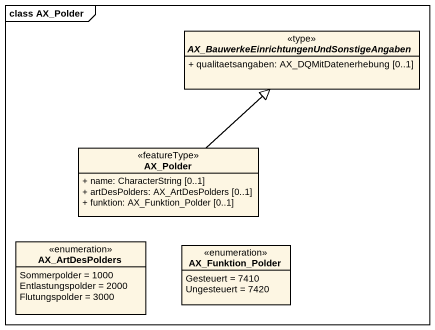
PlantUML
@startuml
mainframe class AX_Polder
hide circle
hide empty members
skinparam classAttributeIconSize 0
abstract class "AX_BauwerkeEinrichtungenUndSonstigeAngaben" as AX_BauwerkeEinrichtungenUndS <<type>> {
  + qualitaetsangaben: AX_DQMitDatenerhebung [0..1]
}
class AX_Polder <<featureType>> {
  + name: CharacterString [0..1]
  + artDesPolders: AX_ArtDesPolders [0..1]
  + funktion: AX_Funktion_Polder [0..1]
}
enum AX_ArtDesPolders {
  Sommerpolder = 1000
  Entlastungspolder = 2000
  Flutungspolder = 3000
}
enum AX_Funktion_Polder {
  Gesteuert = 7410
  Ungesteuert = 7420
}
AX_Polder -up-|> AX_BauwerkeEinrichtungenUndS
@enduml
